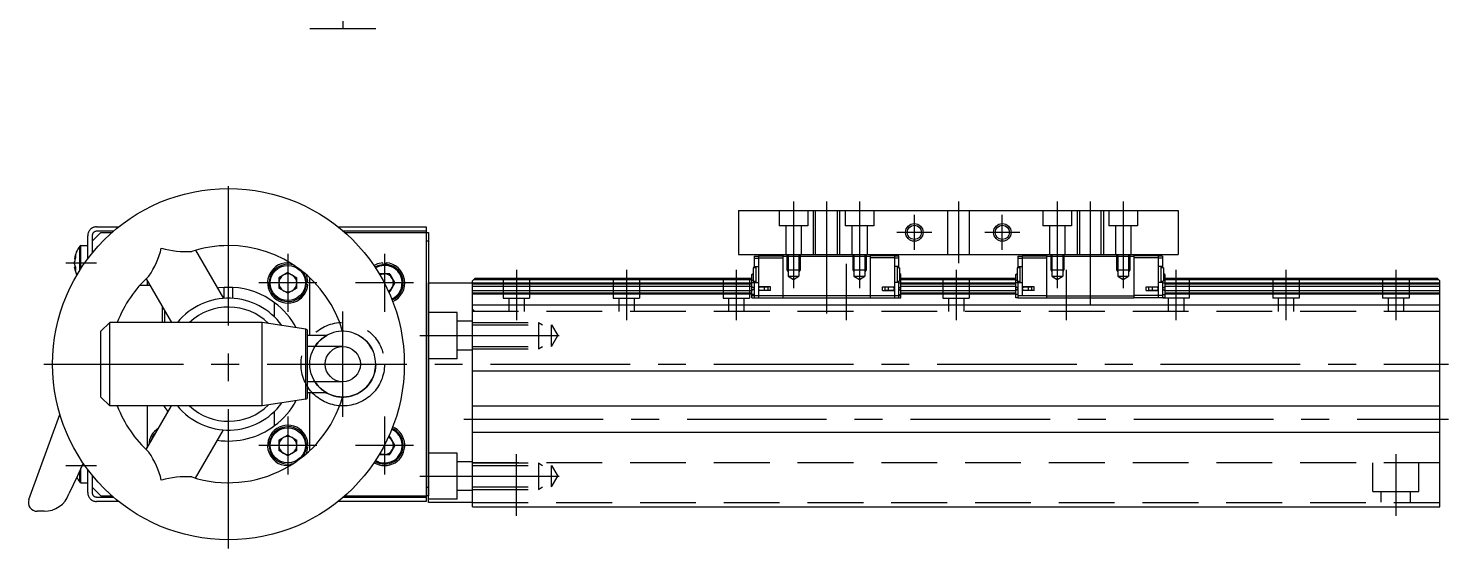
# Model space of a CAD drawing. Extents: x -121 to 527, y -53 to 311.
# Drawn here: x 204.5 to 527.5, y -42 to 76.5 of the extents above; entities that cross this region are included whole.
import ezdxf

# ---------------------------------------------------------------- set-up
doc = ezdxf.new("R2010")
doc.units = 0
for name, pattern in [('CENTER', [50.8, 31.75, -6.35, 6.35, -6.35]), ('DASHED', [19.05, 12.7, -6.35]), ('PHANTOM', [63.5, 31.75, -6.35, 6.35, -6.35, 6.35, -6.35])]:
    doc.linetypes.add(name, pattern=pattern)
doc.layers.get('0').update_dxf_attribs({"linetype": 'CONTINUOUS'})
doc.layers.add('CENTER', color=1, linetype='CENTER')

msp = doc.modelspace()

# ---------------------------------------------------------------- linework, layer by layer
at = {"color": 3, "linetype": 'PHANTOM'}
for p, q in [((275.95, 133.46), (275.95, 74.46)), ((268.45, 76.46), (283.45, 76.46)), ((217.95, 24), (217.95, 29.25)), ((218.95, 29.25), (218.95, 25.28)), ((219.95, 31.25), (224.98, 31.25)), ((223.78, 30.25), (219.95, 30.25)), ((274.92, 31.25), (294.95, 31.25)), ((294.95, 30.25), (276.12, 30.25)), ((294.95, 31.25), (294.95, 30.25)), ((294.95, 30.25), (294.95, 30)), ((217.95, -29.25), (217.95, -24)), ((218.95, -25.28), (218.95, -29.25)), ((219.95, -30.25), (223.78, -30.25)), ((224.98, -31.25), (219.95, -31.25)), ((294.95, -31.25), (274.92, -31.25)), ((276.12, -30.25), (294.95, -30.25)), ((294.95, -30), (294.95, -30.25)), ((294.95, -30.25), (294.95, -31.25))]:
    msp.add_line(p, q, dxfattribs=at)
at = {"color": 7, "linetype": 'CONTINUOUS'}
for p, q in [((365.95, 35), (465.95, 35)), ((365.95, 35), (365.95, 25)), ((465.95, 35), (465.95, 25)), ((220.95, 30), (218.95, 28)), ((220.95, 30), (223.49, 30)), ((276.41, 30), (294.95, 30)), ((294.95, 30), (294.95, -30)), ((294.95, 30), (295.45, 30)), ((295.45, 30), (295.45, 28)), ((216.12, 25.94), (216.12, 26.85)), ((216.12, 21.34), (216.12, 25.94)), ((216.41, 26.06), (216.41, 27)), ((216.41, 27), (217.95, 27)), ((216.41, 21.79), (216.41, 26.06)), ((242.48, 25.95), (248.82, 14.96)), ((295.45, 28), (294.95, 28)), ((295.45, 28), (295.45, -28)), ((214.93, 24), (214.93, 24.01)), ((214.93, 24), (214.93, 23.95)), ((214.93, 22.83), (214.93, 23.33)), ((214.93, 22.83), (214.93, 22.67)), ((285.12, 22.74), (285.09, 23.09)), ((285.79, 22.74), (285.81, 23.09)), ((365.95, 25), (465.95, 25)), ((369.5, 24.6), (370.5, 24.6)), ((369.5, 24.6), (369.5, 24.1)), ((369.5, 24.1), (370.5, 24.1)), ((369.5, 24.1), (369.5, 22.2)), ((370.5, 24.7), (370.5, 15.1)), ((370.5, 24.7), (376, 24.7)), ((370.5, 24.2), (376, 24.2)), ((376, 25), (376, 24.5)), ((376, 24.5), (376, 15.5)), ((395.9, 24.5), (376, 24.5)), ((395.9, 25), (395.9, 15)), ((401.4, 24.7), (395.9, 24.7)), ((401.4, 24.2), (395.9, 24.2)), ((401.4, 24.7), (401.4, 15.1)), ((402.4, 24.6), (401.4, 24.6)), ((402.4, 24.1), (401.4, 24.1)), ((402.4, 21.9), (402.4, 24.6)), ((429.5, 24.6), (430.5, 24.6)), ((429.5, 24.6), (429.5, 21.9)), ((429.5, 24.1), (430.5, 24.1)), ((430.5, 24.7), (430.5, 15.6)), ((430.5, 24.7), (436, 24.7)), ((430.5, 24.2), (436, 24.2)), ((436, 25), (436, 24.5)), ((436, 24.5), (436, 15.5)), ((455.9, 24.5), (436, 24.5)), ((455.9, 25), (455.9, 15)), ((461.4, 24.7), (455.9, 24.7)), ((461.4, 24.2), (455.9, 24.2)), ((461.4, 24.7), (461.4, 15.1)), ((462.4, 24.6), (461.4, 24.6)), ((462.4, 24.1), (461.4, 24.1)), ((462.4, 24.6), (462.4, 21.9)), ((214.93, 21.99), (214.93, 22.05)), ((231.22, 19.45), (236.96, 9.5)), ((263.45, 20.86), (261.41, 19.68)), ((261.41, 19.68), (261.41, 17.32)), ((263.45, 20.86), (265.49, 19.68)), ((265.49, 17.32), (265.49, 19.68)), ((268.45, 6.5), (268.45, 19.67)), ((286.63, 20.54), (284.27, 20.54)), ((286.63, 20.54), (287.81, 18.5)), ((305.95, 19.5), (305.45, 19)), ((369, 19.5), (305.95, 19.5)), ((369, 20.43), (369.3, 20.61)), ((369, 15.1), (369, 20.43)), ((369.3, 21.9), (369.3, 18.9)), ((369.9, 21.9), (369.3, 21.9)), ((369.5, 22.2), (370.5, 22.2)), ((369.5, 21.9), (369.5, 22.2)), ((369.9, 22.2), (369.9, 18.6)), ((402.4, 22.2), (401.4, 22.2)), ((402, 22.2), (402, 18.6)), ((402.6, 21.9), (402, 21.9)), ((402.6, 21.9), (402.6, 18.9)), ((402.9, 20.43), (402.6, 20.61)), ((402.9, 15.1), (402.9, 20.43)), ((429, 19.5), (402.9, 19.5)), ((429, 20.43), (429.3, 20.61)), ((429, 15.1), (429, 20.43)), ((429.3, 21.9), (429.3, 18.9)), ((429.9, 21.9), (429.3, 21.9)), ((429.5, 22.2), (430.5, 22.2)), ((429.9, 22.2), (429.9, 18.6)), ((462.4, 22.2), (461.4, 22.2)), ((462, 22.2), (462, 18.6)), ((462.6, 21.9), (462, 21.9)), ((462.6, 21.9), (462.6, 18.9)), ((462.9, 20.43), (462.6, 20.61)), ((462.9, 20.43), (462.9, 15.1)), ((524.95, 19.5), (462.9, 19.5)), ((524.95, 19.5), (525.45, 19)), ((229.83, 18), (232.05, 18)), ((231.45, 19.04), (231.45, 18)), ((231.85, 18.35), (231.88, 18)), ((250.95, 17.47), (248.95, 17.47)), ((248.95, 14.97), (248.95, 17.47)), ((250.95, 14.97), (250.95, 17.47)), ((263.45, 16.14), (261.41, 17.32)), ((265.49, 17.32), (263.45, 16.14)), ((267.69, 18.83), (268.04, 18.86)), ((267.69, 18.17), (268.04, 18.14)), ((286.41, 16.46), (286.63, 16.46)), ((287.81, 18.5), (286.63, 16.46)), ((295.45, 18.5), (305.45, 18.5)), ((295.45, -31.5), (295.45, 18.5)), ((305.45, -32.5), (305.45, 19)), ((369, 18.46), (305.45, 18.46)), ((369, 18.25), (305.45, 18.25)), ((369, 17.7), (305.45, 17.7)), ((369, 16.7), (305.45, 16.7)), ((369, 19.2), (305.65, 19.2)), ((369, 19.13), (369.3, 19.13)), ((369.5, 18.51), (369, 18.51)), ((369.5, 17.38), (369, 17.64)), ((369.5, 17.29), (369, 17.55)), ((369.5, 17.11), (369, 16.85)), ((369.5, 17.02), (369, 16.76)), ((369.3, 18.9), (369.9, 18.9)), ((369.5, 18.9), (369.5, 15.1)), ((369.5, 18.6), (370.5, 18.6)), ((369.5, 17.11), (369.5, 17.11)), ((373.2, 17.6), (370.5, 17.6)), ((373.2, 16.8), (370.5, 16.8)), ((372.7, 17.55), (370.85, 17.55)), ((370.85, 16.85), (372.7, 16.85)), ((371.3, 17.55), (371.3, 17.6)), ((371.3, 16.8), (371.3, 16.85)), ((371.76, 17.55), (371.76, 17.6)), ((371.76, 16.8), (371.76, 16.85)), ((371.9, 16.85), (371.9, 17.55)), ((372.7, 16.85), (372.7, 17.55)), ((373.2, 16.8), (373.2, 17.6)), ((398.7, 17.6), (401.4, 17.6)), ((398.7, 16.8), (398.7, 17.6)), ((398.7, 16.8), (401.4, 16.8)), ((401.05, 17.55), (399.2, 17.55)), ((399.2, 17.55), (399.2, 16.85)), ((399.2, 16.85), (401.05, 16.85)), ((400, 17.55), (400, 16.85)), ((400.14, 17.55), (400.14, 17.6)), ((400.14, 16.8), (400.14, 16.85)), ((400.6, 17.55), (400.6, 17.6)), ((400.6, 16.8), (400.6, 16.85)), ((402.4, 18.6), (401.4, 18.6)), ((402, 18.9), (402.6, 18.9)), ((402.4, 15.1), (402.4, 18.9)), ((402.4, 18.51), (402.9, 18.51)), ((402.4, 17.38), (402.9, 17.64)), ((402.4, 17.29), (402.9, 17.55)), ((402.4, 17.11), (402.4, 17.11)), ((402.4, 17.11), (402.9, 16.85)), ((402.4, 17.02), (402.9, 16.76)), ((402.9, 19.13), (402.6, 19.13)), ((429, 19.2), (402.9, 19.2)), ((429, 18.46), (402.9, 18.46)), ((429, 18.25), (402.9, 18.25)), ((429, 17.7), (402.9, 17.7)), ((429, 16.7), (402.9, 16.7)), ((429, 19.13), (429.3, 19.13)), ((429.5, 18.51), (429, 18.51)), ((429.5, 17.38), (429, 17.64)), ((429, 17.55), (429, 17.64)), ((429.5, 17.29), (429, 17.55)), ((429.5, 17.11), (429, 16.85)), ((429.5, 17.02), (429, 16.76)), ((429, 16.76), (429, 16.85)), ((429.3, 18.9), (429.9, 18.9)), ((429.5, 18.6), (429.5, 18.9)), ((429.5, 18.6), (429.5, 15.6)), ((429.5, 18.6), (430.5, 18.6)), ((429.5, 17.11), (429.5, 17.11)), ((433.2, 17.6), (430.5, 17.6)), ((433.2, 16.8), (430.5, 16.8)), ((432.7, 17.55), (430.85, 17.55)), ((430.85, 16.85), (432.7, 16.85)), ((431.3, 17.55), (431.3, 17.6)), ((431.3, 16.8), (431.3, 16.85)), ((431.76, 17.55), (431.76, 17.6)), ((431.76, 16.8), (431.76, 16.85)), ((431.9, 16.85), (431.9, 17.55)), ((432.7, 16.85), (432.7, 17.55)), ((433.2, 16.8), (433.2, 17.6)), ((458.7, 16.8), (458.7, 17.6)), ((458.7, 17.6), (461.4, 17.6)), ((458.7, 16.8), (461.4, 16.8)), ((461.05, 17.55), (459.2, 17.55)), ((459.2, 17.55), (459.2, 16.85)), ((459.2, 16.85), (461.05, 16.85)), ((460, 17.55), (460, 16.85)), ((460.14, 17.55), (460.14, 17.6)), ((460.14, 16.8), (460.14, 16.85)), ((460.6, 17.55), (460.6, 17.6)), ((460.6, 16.8), (460.6, 16.85)), ((462.4, 18.6), (461.4, 18.6)), ((462, 18.9), (462.6, 18.9)), ((462.4, 18.9), (462.4, 15.1)), ((462.4, 18.51), (462.9, 18.51)), ((462.4, 17.38), (462.9, 17.64)), ((462.4, 17.29), (462.9, 17.55)), ((462.4, 17.11), (462.4, 17.11)), ((462.4, 17.11), (462.9, 16.85)), ((462.4, 17.02), (462.9, 16.76)), ((462.9, 19.13), (462.6, 19.13)), ((525.25, 19.2), (462.9, 19.2)), ((525.45, 18.46), (462.9, 18.46)), ((525.45, 18.25), (462.9, 18.25)), ((525.45, 17.7), (462.9, 17.7)), ((462.9, 17.55), (462.9, 17.64)), ((462.9, 16.76), (462.9, 16.85)), ((525.45, 16.7), (462.9, 16.7)), ((525.45, -32.5), (525.45, 19)), ((234.95, 9.5), (234.95, 12.98)), ((260.45, 10.71), (260.45, 14)), ((369, 16.15), (305.45, 16.15)), ((369, 15.94), (305.45, 15.94)), ((305.45, 13.5), (525.45, 13.5)), ((369.5, 15.89), (369, 15.89)), ((369, 15.6), (402.9, 15.6)), ((369, 15.1), (402.9, 15.1)), ((376, 15.5), (376, 15)), ((402.4, 15.89), (402.9, 15.89)), ((429, 16.15), (402.9, 16.15)), ((429, 15.94), (402.9, 15.94)), ((429.5, 15.89), (429, 15.89)), ((429.5, 15.1), (429, 15.1)), ((429.5, 15.6), (429.5, 15.1)), ((429.5, 15.6), (430.5, 15.6)), ((429.5, 15.1), (430.5, 15.1)), ((430.5, 15.6), (436, 15.6)), ((430.5, 15.1), (436, 15.1)), ((455.9, 15.5), (436, 15.5)), ((436, 15.5), (436, 15)), ((455.9, 15), (436, 15)), ((462.4, 15.6), (455.9, 15.6)), ((462.9, 15.1), (455.9, 15.1)), ((462.4, 15.89), (462.9, 15.89)), ((525.45, 16.15), (462.9, 16.15)), ((525.45, 15.94), (462.9, 15.94)), ((235.45, 9.5), (235.45, 12.11)), ((222.95, 9.5), (220.95, 7.5)), ((220.95, -7.5), (220.95, 7.5)), ((222.95, -9.5), (222.95, 9.5)), ((257.62, 9.5), (222.95, 9.5)), ((257.62, -9.5), (257.62, 9.5)), ((267.53, 7.95), (257.62, 9.5)), ((267.53, -7.95), (267.53, 7.95)), ((267.95, -7.46), (267.95, 7.46)), ((272.21, 6.5), (267.95, 6.5)), ((275.95, 4), (267.95, 4)), ((305.45, -1.5), (525.45, -1.5)), ((275.95, -4), (267.95, -4)), ((222.95, -9.5), (220.95, -7.5)), ((257.62, -9.5), (222.95, -9.5)), ((231.22, -19.45), (236.96, -9.5)), ((231.45, -9.5), (231.45, -19.04)), ((267.53, -7.95), (257.62, -9.5)), ((272.21, -6.5), (267.95, -6.5)), ((268.45, -19.67), (268.45, -6.5)), ((305.45, -9.5), (525.45, -9.5)), ((204.57, -30.82), (211.62, -11.44)), ((260.45, -14), (260.45, -10.71)), ((242.48, -25.95), (248.82, -14.96)), ((263.45, -16.14), (261.41, -17.32)), ((263.45, -16.14), (265.49, -17.32)), ((305.45, -15.5), (525.45, -15.5)), ((261.41, -17.32), (261.41, -19.68)), ((265.49, -19.68), (265.49, -17.32)), ((267.69, -18.17), (268.04, -18.14)), ((267.69, -18.83), (268.04, -18.86)), ((286.63, -16.46), (286.41, -16.46)), ((286.63, -16.46), (287.81, -18.5)), ((287.81, -18.5), (286.63, -20.54)), ((263.45, -20.86), (261.41, -19.68)), ((265.49, -19.68), (263.45, -20.86)), ((284.27, -20.54), (286.63, -20.54)), ((216.12, -26.85), (216.12, -24.3)), ((216.41, -27), (216.41, -23.64)), ((218.95, -25.28), (218.95, -28)), ((216.41, -27), (217.95, -27)), ((218.95, -28), (220.95, -30)), ((294.95, -28), (295.45, -28)), ((295.45, -28), (295.45, -30)), ((220.95, -30), (223.49, -30)), ((276.41, -30), (294.95, -30)), ((295.45, -30), (294.95, -30)), ((305.45, -31.5), (295.45, -31.5)), ((208.03, -33.5), (206.45, -33.5)), ((305.45, -32.5), (525.45, -32.5))]:
    msp.add_line(p, q, dxfattribs=at)
at = {"color": 3, "linetype": 'DASHED'}
for p, q in [((375.2, 35), (375.2, 31.5)), ((381.7, 35), (381.7, 31.5)), ((382.95, 35), (382.95, 25)), ((383.49, 25), (383.49, 35)), ((388.41, 35), (388.41, 25)), ((388.95, 35), (388.95, 25)), ((390.2, 35), (390.2, 31.5)), ((396.7, 35), (396.7, 31.5)), ((413.45, 35), (413.45, 25)), ((418.45, 35), (418.45, 25)), ((435.2, 35), (435.2, 31.5)), ((441.7, 35), (441.7, 31.5)), ((442.95, 35), (442.95, 25)), ((443.49, 35), (443.49, 25)), ((448.41, 25), (448.41, 35)), ((448.95, 35), (448.95, 25)), ((450.2, 35), (450.2, 31.5)), ((456.7, 35), (456.7, 31.5)), ((381.7, 31.5), (375.2, 31.5)), ((376.7, 31.5), (376.7, 25)), ((380.2, 31.5), (380.2, 25)), ((396.7, 31.5), (390.2, 31.5)), ((391.7, 31.5), (391.7, 25)), ((395.2, 31.5), (395.2, 25)), ((441.7, 31.5), (435.2, 31.5)), ((436.7, 31.5), (436.7, 25)), ((440.2, 31.5), (440.2, 25)), ((456.7, 31.5), (450.2, 31.5)), ((451.7, 31.5), (451.7, 25)), ((455.2, 31.5), (455.2, 25)), ((376.95, 25), (376.95, 21.5)), ((377.22, 25), (377.22, 20)), ((379.68, 25), (379.68, 20)), ((379.95, 25), (379.95, 21.5)), ((391.95, 25), (391.95, 21.5)), ((392.22, 25), (392.22, 20)), ((394.68, 25), (394.68, 20)), ((394.95, 25), (394.95, 21.5)), ((436.95, 25), (436.95, 21.5)), ((437.22, 25), (437.22, 20)), ((439.68, 25), (439.68, 20)), ((439.95, 25), (439.95, 21.5)), ((451.95, 25), (451.95, 21.5)), ((452.22, 25), (452.22, 20)), ((454.68, 25), (454.68, 20)), ((454.95, 25), (454.95, 21.5)), ((312.45, 19.5), (312.45, 15)), ((318.45, 19.5), (318.45, 15)), ((337.45, 19.5), (337.45, 15)), ((343.45, 19.5), (343.45, 15)), ((362.45, 19.5), (362.45, 15)), ((368.45, 19.5), (368.45, 15)), ((376.95, 21.5), (377.22, 21.03)), ((376.95, 21.5), (379.95, 21.5)), ((377.22, 20), (379.68, 20)), ((377.22, 20), (378.45, 19.29)), ((378.45, 19.29), (379.68, 20)), ((379.95, 21.5), (379.68, 21.03)), ((391.95, 21.5), (392.22, 21.03)), ((391.95, 21.5), (394.95, 21.5)), ((392.22, 20), (394.68, 20)), ((392.22, 20), (393.45, 19.29)), ((393.45, 19.29), (394.68, 20)), ((394.95, 21.5), (394.68, 21.03)), ((412.45, 19.5), (412.45, 15)), ((418.45, 19.5), (418.45, 15)), ((436.95, 21.5), (437.22, 21.03)), ((436.95, 21.5), (439.95, 21.5)), ((437.22, 20), (439.68, 20)), ((437.22, 20), (438.45, 19.29)), ((438.45, 19.29), (439.68, 20)), ((439.95, 21.5), (439.68, 21.03)), ((451.95, 21.5), (452.22, 21.03)), ((451.95, 21.5), (454.95, 21.5)), ((452.22, 20), (454.68, 20)), ((452.22, 20), (453.45, 19.29)), ((453.45, 19.29), (454.68, 20)), ((454.95, 21.5), (454.68, 21.03)), ((468.45, 19.5), (468.45, 15)), ((487.45, 19.5), (487.45, 15)), ((493.45, 19.5), (493.45, 15)), ((512.45, 19.5), (512.45, 15)), ((518.45, 19.5), (518.45, 15)), ((312.45, 15), (318.45, 15)), ((313.7, 15), (313.7, 12)), ((317.2, 15), (317.2, 12)), ((337.45, 15), (343.45, 15)), ((338.7, 15), (338.7, 12)), ((342.2, 15), (342.2, 12)), ((362.45, 15), (368.45, 15)), ((363.7, 15), (363.7, 12)), ((367.2, 15), (367.2, 12)), ((412.45, 15), (418.45, 15)), ((413.7, 15), (413.7, 12)), ((417.2, 15), (417.2, 12)), ((462.45, 15.1), (462.45, 15)), ((468.45, 15), (462.45, 15)), ((463.7, 15), (463.7, 12)), ((467.2, 15), (467.2, 12)), ((493.45, 15), (487.45, 15)), ((488.7, 15), (488.7, 12)), ((492.2, 15), (492.2, 12)), ((518.45, 15), (512.45, 15)), ((513.7, 15), (513.7, 12)), ((517.2, 15), (517.2, 12)), ((301.95, 11.75), (295.45, 11.75)), ((301.95, 1.25), (301.95, 11.75)), ((305.45, 9.8), (301.95, 9.8)), ((305.45, 12.5), (305.95, 12)), ((525.45, 12), (305.45, 12)), ((305.45, 9.5), (320.45, 9.5)), ((305.45, 8.96), (323.45, 8.96)), ((320.45, 9.5), (320.45, 3.5)), ((320.45, 9.5), (321.39, 8.96)), ((323.45, 4.04), (323.45, 8.96)), ((323.45, 8.96), (324.87, 6.5)), ((323.45, 4.04), (324.87, 6.5)), ((305.45, 4.04), (323.45, 4.04)), ((305.45, 3.5), (320.45, 3.5)), ((320.45, 3.5), (321.39, 4.04)), ((301.95, 1.25), (295.45, 1.25)), ((305.45, 3.2), (301.95, 3.2)), ((301.95, -20.25), (295.45, -20.25)), ((301.95, -30.75), (301.95, -20.25)), ((305.45, -22.2), (301.95, -22.2)), ((525.45, -22.5), (305.45, -22.5)), ((305.45, -22.5), (320.45, -22.5)), ((320.45, -22.5), (321.39, -23.04)), ((320.45, -22.5), (320.45, -28.5)), ((510.2, -29), (510.2, -22.5)), ((520.7, -29), (520.7, -22.5)), ((305.45, -23.04), (323.45, -23.04)), ((323.45, -27.96), (323.45, -23.04)), ((323.45, -23.04), (324.87, -25.5)), ((323.45, -27.96), (324.87, -25.5)), ((305.45, -28.8), (301.95, -28.8)), ((305.45, -27.96), (323.45, -27.96)), ((305.45, -28.5), (320.45, -28.5)), ((320.45, -28.5), (321.39, -27.96)), ((510.2, -29), (520.7, -29)), ((512.15, -31.45), (512.15, -29)), ((518.75, -31.5), (518.75, -29)), ((301.95, -30.75), (295.45, -30.75)), ((305.45, -31.5), (525.45, -31.5))]:
    msp.add_line(p, q, dxfattribs=at)
at = {"color": 7, "linetype": 'CONTINUOUS', "flags": 128}
for points in [[(285.09, 23.09), (283.84, 22.81), (283.07, 22.43)], [(283.26, 22.14), (284.2, 22.56), (285.45, 22.75)], [(268.04, 18.86), (267.76, 20.11), (267.64, 20.4)], [(285.45, 22.5), (284.27, 22.32), (283.4, 21.93)], [(248.95, 17.47), (247.67, 17.35), (247.46, 17.32)], [(267.64, -20.4), (267.76, -20.11), (268.04, -18.86)], [(216.9, -22.52), (215.63, -25.39), (213.67, -29.55)]]:
    msp.add_lwpolyline(points, dxfattribs=at)
at = {"color": 7, "linetype": 'CONTINUOUS'}
for centre, radius in [((249.95, 0), 40), ((405.95, 30), 1.62), ((425.95, 30), 1.62), ((263.45, 18.5), 4), ((275.95, 0), 4), ((263.45, -18.5), 4)]:
    msp.add_circle(centre, radius, dxfattribs=at)
at = {"color": 3, "linetype": 'CONTINUOUS'}
for centre in [(405.95, 30), (425.95, 30)]:
    msp.add_circle(centre, 2, dxfattribs=at)
at = {"color": 3, "linetype": 'PHANTOM'}
for radius in [9.5, 7.5]:
    msp.add_circle((275.95, 0), radius, dxfattribs=at)
for centre, radius, start, end in [((219.95, 29.25), 2, 90, 180), ((219.95, 29.25), 1, 90, 180), ((219.95, -29.25), 2, 180, 270), ((219.95, -29.25), 1, 180, 270)]:
    msp.add_arc(centre, radius, start, end, dxfattribs=at)
at = {"color": 7, "linetype": 'CONTINUOUS'}
for centre, radius, start, end in [((221.35, 23), 6.5, 143.6416, 171.0688), ((216.41, 26.64), 0.36, 90, 143.6416), ((215.54, 31.06), 19.69, 326.0128, 346.4553), ((240.21, 44.78), 19.15, 253.2378, 274.2351), ((249.95, 0), 27, 90, 107.9696), ((249.95, 0), 27, 16.127, 90), ((218.86, 23.3), 3.99, 157.0745, 169.8906), ((218.86, 22.63), 3.99, 157.0745, 169.8906), ((217.85, 23.45), 2.99, 192.0034, 206.6964), ((218.86, 23.37), 3.99, 190.1094, 202.9255), ((218.16, 24.52), 2.99, 173.6264, 186.3736), ((263.45, 18.5), 4.6, 83.404, 355.5), ((263.45, 18.5), 4.25, 70.5997, 0), ((285.45, 18.5), 4.25, 294.0607, 90), ((285.45, 18.5), 4.6, 293.8418, 85.5), ((217.85, 22.67), 2.99, 192.0034, 206.6964), ((221.35, 23), 6.5, 188.9312, 204.9749), ((219.36, 21.72), 4.19, 174.6164, 185.3836), ((249.95, 0), 27, 132.0501, 159.4003), ((263.45, 18.5), 2.04, 120, 180), ((263.45, 18.5), 2.04, 60, 120), ((263.45, 18.5), 2.04, 0, 60), ((263.45, 18.5), 4.25, 0, 37.1616), ((285.45, 18.5), 2.04, 90, 119.8634), ((285.45, 18.5), 4, 294.2136, 90), ((285.45, 18.5), 2.04, 30, 90), ((285.45, 18.5), 2.04, 330, 30), ((249.95, 0), 17.5, 53.1301, 86.7242), ((263.45, 18.5), 2.04, 180, 240), ((263.45, 18.5), 2.04, 240, 300), ((263.45, 18.5), 2.04, 300, 0), ((285.45, 18.5), 2.04, 295.1871, 330), ((370.85, 17.2), 0.35, 90, 180), ((370.85, 17.2), 0.35, 180, 270), ((401.05, 17.2), 0.35, 0, 90), ((401.05, 17.2), 0.35, 270, 0), ((430.85, 17.2), 0.35, 90, 180), ((430.85, 17.2), 0.35, 180, 270), ((461.05, 17.2), 0.35, 270, 90), ((249.95, 0), 15, 35.9227, 140.7007), ((249.95, 0), 13, 45.5202, 133.0444), ((249.95, 0), 17.5, 28.2719, 53.1301), ((267.45, 7.46), 0.5, 0, 81.115), ((275.95, 0), 7.5, 212.2338, 147.7726), ((249.95, 0), 27, 200.6015, 227.9613), ((249.95, 0), 17.5, 212.8799, 218.1963), ((249.95, 0), 15, 219.3032, 324.0755), ((249.95, 0), 13, 226.9606, 314.475), ((249.95, 0), 27, 252.0545, 343.873), ((249.95, 0), 17.5, 306.8699, 331.7281), ((267.45, -7.46), 0.5, 278.885, 0), ((236.45, -18.5), 4.6, 121.9231, 178.0769), ((236.45, -18.5), 4.25, 132.7419, 167.2581), ((249.95, 0), 17.5, 261.8037, 306.8699), ((263.45, -18.5), 4.6, 4.5, 276.596), ((263.45, -18.5), 4.25, 0, 289.4003), ((285.45, -18.5), 4.6, 238.7914, 66.1582), ((285.45, -18.5), 4.25, 239.0102, 65.9393), ((285.45, -18.5), 4, 239.1631, 65.7864), ((263.45, -18.5), 2.04, 120, 180), ((263.45, -18.5), 2.04, 180, 240), ((263.45, -18.5), 2.04, 60, 120), ((263.45, -18.5), 2.04, 0, 60), ((263.45, -18.5), 2.04, 300, 0), ((263.45, -18.5), 4.25, 322.8384, 0), ((285.45, -18.5), 2.04, 30, 64.8129), ((285.45, -18.5), 2.04, 330, 30), ((215.54, -31.06), 19.69, 13.5447, 33.9872), ((263.45, -18.5), 2.04, 240, 300), ((285.45, -18.5), 2.04, 240.1366, 270), ((285.45, -18.5), 2.04, 270, 330), ((221.35, -23), 6.5, 205.0209, 216.3584), ((240.21, -44.78), 19.15, 85.7649, 106.7622), ((216.41, -26.64), 0.36, 216.3584, 270), ((206.45, -31.5), 2, 160, 270), ((208.03, -27.5), 6, 270, 340)]:
    msp.add_arc(centre, radius, start, end, dxfattribs=at)
at = {"layer": 'CENTER', "color": 1, "linetype": 'CENTER'}
for p, q in [((249.95, -42), (249.95, 42)), ((378.45, 37), (378.45, 17.29)), ((385.95, 37), (385.95, 11.5)), ((393.45, 37), (393.45, 17.29)), ((415.95, 37), (415.95, 23)), ((438.45, 37), (438.45, 17.29)), ((445.95, 37), (445.95, 13.5)), ((453.45, 37), (453.45, 17.29)), ((405.95, 26), (405.95, 34)), ((425.95, 26), (425.95, 34)), ((409.95, 30), (401.95, 30)), ((429.95, 30), (421.95, 30)), ((212.93, 23.08), (219.95, 23.08)), ((263.45, 25.1), (263.45, 11.9)), ((285.45, 25.1), (285.45, 11.9)), ((390.45, 22.81), (390.45, 10)), ((315.45, 21.5), (315.45, 10)), ((340.45, 21.5), (340.45, 10)), ((365.45, 21.5), (365.45, 10)), ((415.45, 21.5), (415.45, 10)), ((440.45, 21.5), (440.45, 10)), ((465.45, 21.5), (465.45, 10)), ((465.45, 21.5), (465.45, 10)), ((490.45, 21.5), (490.45, 10)), ((515.45, 21.5), (515.45, 10)), ((270.05, 18.5), (256.85, 18.5)), ((292.05, 18.5), (278.85, 18.5)), ((275.95, -12), (275.95, 12)), ((293.45, 6.5), (326.87, 6.5)), ((207.95, 0), (527.45, 0)), ((263.45, -11.9), (263.45, -25.1)), ((285.45, -11.9), (285.45, -25.1)), ((303.45, -12.5), (527.45, -12.5)), ((270.05, -18.5), (256.85, -18.5)), ((292.05, -18.5), (278.85, -18.5)), ((315.45, -34.5), (315.45, -20.5)), ((515.45, -20.5), (515.45, -34.5)), ((212.93, -23.08), (219.95, -23.08)), ((293.45, -25.5), (326.87, -25.5))]:
    msp.add_line(p, q, dxfattribs=at)

doc.saveas('drawing.dxf')
